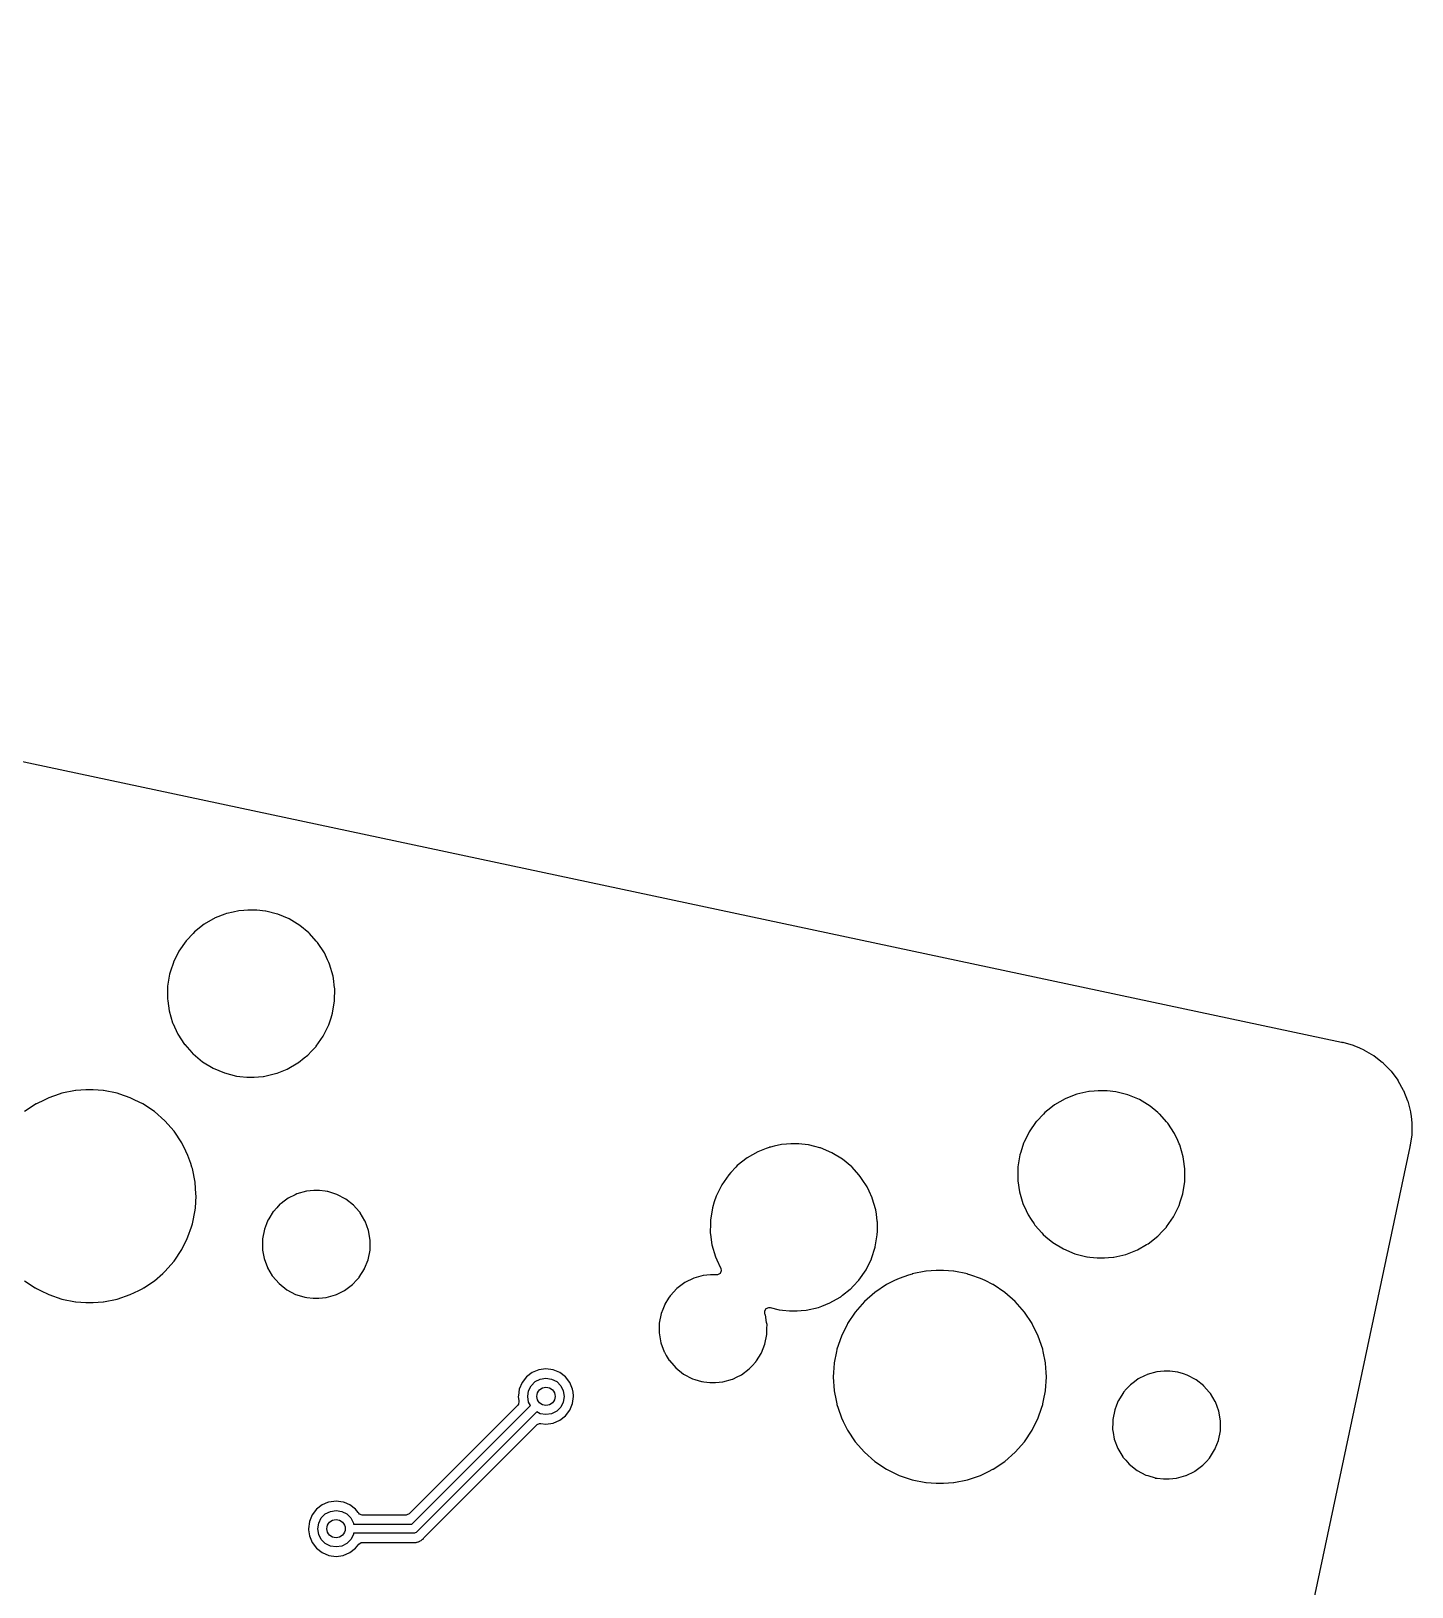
# Model space of a CAD drawing. Extents: x 0.6 to 14.8, y -5.2 to -0.6.
# Drawn here: x 5.768 to 6.96, y -1.936 to -0.594 of the extents above; entities that cross this region are included whole.
import ezdxf

# ---------------------------------------------------------------- set-up
doc = ezdxf.new("R2010")
doc.units = 0
doc.header["$MEASUREMENT"] = 0
doc.layers.add('BLACK', color=7, linetype='CONTINUOUS')

msp = doc.modelspace()

# ---------------------------------------------------------------- linework, layer by layer
at = {"layer": 'BLACK', "linetype": 'CONTINUOUS'}
for p, q in [((2.79536, -0.593609), (6.8991, -1.46589)), ((5.93558, -1.35552), (5.92708, -1.35883)), ((5.93693, -1.355), (5.93558, -1.35552)), ((5.93706, -1.35495), (5.93693, -1.355)), ((5.93693, -1.355), (5.93693, -1.355)), ((5.93725, -1.3549), (5.93706, -1.35495)), ((5.94263, -1.35369), (5.93725, -1.3549)), ((5.94751, -1.35258), (5.94263, -1.35369)), ((5.94766, -1.35257), (5.94751, -1.35258)), ((5.9519, -1.35226), (5.94766, -1.35257)), ((5.94766, -1.35257), (5.94766, -1.35257)), ((5.95547, -1.35199), (5.9519, -1.35226)), ((5.96185, -1.35199), (5.95547, -1.35199)), ((5.96324, -1.35213), (5.96185, -1.35199)), ((5.9706, -1.35287), (5.96324, -1.35213)), ((5.97074, -1.35289), (5.9706, -1.35287)), ((5.9706, -1.35287), (5.9706, -1.35287)), ((5.97088, -1.35292), (5.97074, -1.35289)), ((5.98098, -1.35548), (5.97088, -1.35292)), ((5.97088, -1.35292), (5.97088, -1.35292)), ((5.98112, -1.35552), (5.98098, -1.35548)), ((5.991, -1.35966), (5.98112, -1.35552)), ((5.91778, -1.36414), (5.90937, -1.37077)), ((5.92708, -1.35883), (5.91778, -1.36414)), ((6.00016, -1.36522), (5.991, -1.35966)), ((6.00027, -1.36531), (6.00016, -1.36522)), ((6.00789, -1.37165), (6.00027, -1.36531)), ((5.90203, -1.37858), (5.89592, -1.38738)), ((5.90239, -1.37819), (5.90203, -1.37858)), ((5.90812, -1.37211), (5.90239, -1.37819)), ((5.90937, -1.37077), (5.90812, -1.37211)), ((6.0084, -1.37207), (6.00789, -1.37165)), ((6.00849, -1.37218), (6.0084, -1.37207)), ((6.01438, -1.37878), (6.00849, -1.37218)), ((6.00849, -1.37218), (6.00849, -1.37218)), ((6.01553, -1.38006), (6.01438, -1.37878)), ((6.0214, -1.38902), (6.01553, -1.38006)), ((5.89592, -1.38738), (5.89119, -1.39698)), ((6.02411, -1.39489), (6.0214, -1.38902)), ((6.02514, -1.39712), (6.02411, -1.39489)), ((5.88792, -1.40719), (5.8862, -1.41776)), ((5.88867, -1.40486), (5.88792, -1.40719)), ((5.89114, -1.39712), (5.88867, -1.40486)), ((5.89119, -1.39698), (5.89114, -1.39712)), ((6.02589, -1.39875), (6.02514, -1.39712)), ((6.02888, -1.40903), (6.02589, -1.39875)), ((6.02915, -1.41098), (6.02888, -1.40903)), ((5.8862, -1.41776), (5.88606, -1.42847)), ((6.03025, -1.41904), (6.02915, -1.41098)), ((6.03019, -1.43036), (6.03033, -1.41964)), ((6.03033, -1.41964), (6.03025, -1.41904)), ((5.88606, -1.42847), (5.88608, -1.42861)), ((5.88608, -1.42861), (5.8863, -1.43021)), ((5.88608, -1.42861), (5.88608, -1.42861)), ((5.8863, -1.43021), (5.8875, -1.43908)), ((6.02847, -1.44093), (6.03019, -1.43036)), ((5.8875, -1.43908), (5.8905, -1.44937)), ((5.8905, -1.44937), (5.89056, -1.4495)), ((5.89056, -1.4495), (5.89056, -1.4495)), ((5.89056, -1.4495), (5.89212, -1.45288)), ((6.0252, -1.45113), (6.02716, -1.445)), ((6.02716, -1.445), (6.02842, -1.44107)), ((6.02842, -1.44107), (6.02847, -1.44093)), ((5.89212, -1.45288), (5.89499, -1.45909)), ((5.89499, -1.45909), (5.90086, -1.46805)), ((6.01436, -1.46954), (6.02046, -1.46074)), ((6.02046, -1.46074), (6.0252, -1.45113)), ((5.90086, -1.46805), (5.90095, -1.46816)), ((5.90095, -1.46816), (5.90095, -1.46816)), ((5.90095, -1.46816), (5.90709, -1.47503)), ((5.90709, -1.47503), (5.90799, -1.47604)), ((5.90799, -1.47604), (5.9081, -1.47614)), ((5.9081, -1.47614), (5.9081, -1.47614)), ((5.9081, -1.47614), (5.91214, -1.47949)), ((6.00702, -1.47734), (6.01031, -1.47384)), ((6.01031, -1.47384), (6.01426, -1.46964)), ((6.01426, -1.46964), (6.01436, -1.46954)), ((6.01426, -1.46964), (6.01426, -1.46964)), ((6.8991, -1.46589), (6.8991, -1.46589)), ((6.8991, -1.46589), (6.89934, -1.46594)), ((6.89934, -1.46594), (6.89976, -1.46618)), ((6.89976, -1.46618), (6.90015, -1.46614)), ((6.90015, -1.46614), (6.90017, -1.46616)), ((6.90017, -1.46616), (6.90017, -1.46614)), ((6.90017, -1.46614), (6.90909, -1.46865)), ((6.90909, -1.46865), (6.90957, -1.46882)), ((6.90957, -1.46882), (6.91444, -1.47092)), ((6.91444, -1.47092), (6.91821, -1.47253)), ((6.91821, -1.47253), (6.91866, -1.47277)), ((6.91866, -1.47277), (6.92668, -1.47754)), ((5.91214, -1.47949), (5.91623, -1.48289)), ((5.91623, -1.48289), (5.92538, -1.48845)), ((5.92538, -1.48845), (5.93526, -1.49259)), ((5.98506, -1.49094), (5.98931, -1.48929)), ((5.98931, -1.48929), (5.99861, -1.48397)), ((5.99861, -1.48397), (5.99897, -1.48368)), ((5.99897, -1.48368), (6.00407, -1.47966)), ((6.00407, -1.47966), (6.00702, -1.47734)), ((6.92668, -1.47754), (6.92674, -1.47757)), ((6.92674, -1.47757), (6.92716, -1.47786)), ((6.92716, -1.47786), (6.93418, -1.4834)), ((6.93418, -1.4834), (6.93454, -1.48368)), ((6.93454, -1.48368), (6.93492, -1.48402)), ((6.93492, -1.48402), (6.94148, -1.49075)), ((5.93526, -1.49259), (5.94564, -1.49523)), ((5.94564, -1.49523), (5.94579, -1.49524)), ((5.94579, -1.49524), (5.94579, -1.49524)), ((5.94579, -1.49524), (5.94835, -1.4955)), ((5.94835, -1.4955), (5.95454, -1.49612)), ((5.95454, -1.49612), (5.96091, -1.49612)), ((5.96091, -1.49612), (5.96448, -1.49586)), ((5.96448, -1.49586), (5.96873, -1.49554)), ((5.96873, -1.49554), (5.96888, -1.49553)), ((5.96873, -1.49554), (5.96873, -1.49554)), ((5.96888, -1.49553), (5.97932, -1.49317)), ((5.97932, -1.49317), (5.98071, -1.49263)), ((5.98071, -1.49263), (5.98506, -1.49094)), ((6.94148, -1.49075), (6.94181, -1.49114)), ((6.94181, -1.49114), (6.94744, -1.49867)), ((6.94744, -1.49867), (6.94771, -1.4991)), ((6.94771, -1.4991), (6.95231, -1.5073)), ((5.77963, -1.51591), (5.77294, -1.51921)), ((5.78361, -1.51395), (5.77963, -1.51591)), ((5.79264, -1.51088), (5.78361, -1.51395)), ((5.79488, -1.51012), (5.79264, -1.51088)), ((5.795, -1.51008), (5.79488, -1.51012)), ((5.79488, -1.51012), (5.79488, -1.51012)), ((5.80679, -1.50773), (5.795, -1.51008)), ((5.80692, -1.50772), (5.80679, -1.50773)), ((5.81573, -1.50715), (5.80692, -1.50772)), ((5.80692, -1.50772), (5.80692, -1.50772)), ((5.81579, -1.50714), (5.81573, -1.50715)), ((5.81573, -1.50715), (5.81573, -1.50715)), ((5.8218, -1.50714), (5.81579, -1.50714)), ((5.82186, -1.50715), (5.8218, -1.50714)), ((5.83067, -1.50772), (5.82186, -1.50715)), ((5.82186, -1.50715), (5.82186, -1.50715)), ((5.8308, -1.50773), (5.83067, -1.50772)), ((5.83067, -1.50772), (5.83067, -1.50772)), ((5.84259, -1.51008), (5.8308, -1.50773)), ((5.84272, -1.51012), (5.84259, -1.51008)), ((5.84495, -1.51088), (5.84272, -1.51012)), ((5.84272, -1.51012), (5.84272, -1.51012)), ((5.85398, -1.51395), (5.84495, -1.51088)), ((5.85797, -1.51591), (5.85398, -1.51395)), ((5.86466, -1.51921), (5.85797, -1.51591)), ((6.66069, -1.51476), (6.65139, -1.52008)), ((6.66824, -1.51182), (6.66069, -1.51476)), ((6.67054, -1.51093), (6.66824, -1.51182)), ((6.67067, -1.51088), (6.67054, -1.51093)), ((6.67054, -1.51093), (6.67054, -1.51093)), ((6.68112, -1.50852), (6.67067, -1.51088)), ((6.68127, -1.5085), (6.68112, -1.50852)), ((6.68551, -1.50819), (6.68127, -1.5085)), ((6.68127, -1.5085), (6.68127, -1.5085)), ((6.68908, -1.50792), (6.68551, -1.50819)), ((6.69546, -1.50792), (6.68908, -1.50792)), ((6.69685, -1.50806), (6.69546, -1.50792)), ((6.70421, -1.5088), (6.69685, -1.50806)), ((6.70435, -1.50882), (6.70421, -1.5088)), ((6.70421, -1.5088), (6.70421, -1.5088)), ((6.71474, -1.51146), (6.70435, -1.50882)), ((6.72461, -1.5156), (6.71474, -1.51146)), ((6.73377, -1.52116), (6.72461, -1.5156)), ((6.95231, -1.5073), (6.95253, -1.50776)), ((6.95253, -1.50776), (6.95601, -1.51649)), ((6.95601, -1.51649), (6.95617, -1.51698)), ((5.77282, -1.51926), (5.76282, -1.52595)), ((5.77294, -1.51921), (5.77282, -1.51926)), ((5.77294, -1.51921), (5.77294, -1.51921)), ((5.86477, -1.51926), (5.86466, -1.51921)), ((5.86466, -1.51921), (5.86466, -1.51921)), ((5.87477, -1.52595), (5.86477, -1.51926)), ((5.88381, -1.53388), (5.87477, -1.52595)), ((6.64173, -1.52804), (6.636, -1.53412)), ((6.64298, -1.52671), (6.64173, -1.52804)), ((6.64813, -1.52265), (6.64298, -1.52671)), ((6.65128, -1.52017), (6.64813, -1.52265)), ((6.65139, -1.52008), (6.65128, -1.52017)), ((6.65128, -1.52017), (6.65128, -1.52017)), ((6.73388, -1.52125), (6.73377, -1.52116)), ((6.74057, -1.52681), (6.73388, -1.52125)), ((6.74201, -1.528), (6.74057, -1.52681)), ((6.7421, -1.52811), (6.74201, -1.528)), ((6.74799, -1.53471), (6.7421, -1.52811)), ((6.7421, -1.52811), (6.7421, -1.52811)), ((6.95617, -1.51698), (6.95847, -1.52603)), ((6.95847, -1.52603), (6.95848, -1.52609)), ((6.95848, -1.52609), (6.95857, -1.52659)), ((6.95857, -1.52659), (6.95895, -1.52981)), ((6.95895, -1.52981), (6.95968, -1.53593)), ((5.89174, -1.54292), (5.88381, -1.53388)), ((5.89843, -1.55292), (5.89174, -1.54292)), ((6.62954, -1.54331), (6.6248, -1.55292)), ((6.63564, -1.53451), (6.62954, -1.54331)), ((6.636, -1.53412), (6.63564, -1.53451)), ((6.74914, -1.536), (6.74799, -1.53471)), ((6.75501, -1.54495), (6.74914, -1.536)), ((6.9597, -1.53643), (6.95959, -1.54495)), ((6.95968, -1.53593), (6.9597, -1.53643)), ((5.89848, -1.55303), (5.89843, -1.55292)), ((5.89848, -1.55304), (5.89848, -1.55303)), ((5.90012, -1.55636), (5.89848, -1.55304)), ((5.90375, -1.56371), (5.90012, -1.55636)), ((6.40521, -1.55677), (6.40248, -1.55783)), ((6.40535, -1.55672), (6.40521, -1.55677)), ((6.40521, -1.55677), (6.40521, -1.55677)), ((6.40642, -1.55647), (6.40535, -1.55672)), ((6.40954, -1.55577), (6.40642, -1.55647)), ((6.41579, -1.55435), (6.40954, -1.55577)), ((6.41594, -1.55434), (6.41579, -1.55435)), ((6.42019, -1.55403), (6.41594, -1.55434)), ((6.41594, -1.55434), (6.41594, -1.55434)), ((6.42376, -1.55376), (6.42019, -1.55403)), ((6.43013, -1.55376), (6.42376, -1.55376)), ((6.43081, -1.55383), (6.43013, -1.55376)), ((6.43888, -1.55464), (6.43081, -1.55383)), ((6.43903, -1.55466), (6.43888, -1.55464)), ((6.43888, -1.55464), (6.43888, -1.55464)), ((6.44457, -1.55606), (6.43903, -1.55466)), ((6.44893, -1.55717), (6.44457, -1.55606)), ((6.44941, -1.55729), (6.44893, -1.55717)), ((6.62475, -1.55306), (6.62228, -1.5608)), ((6.6248, -1.55292), (6.62475, -1.55306)), ((6.75772, -1.55083), (6.75501, -1.54495)), ((6.75902, -1.55365), (6.75772, -1.55083)), ((6.7595, -1.55468), (6.75902, -1.55365)), ((6.76249, -1.56496), (6.7595, -1.55468)), ((6.95806, -1.55636), (6.84202, -2.10228)), ((6.95821, -1.55551), (6.95801, -1.55587)), ((6.95801, -1.55587), (6.95806, -1.55636)), ((6.95833, -1.55469), (6.95821, -1.55551)), ((6.95954, -1.54634), (6.95833, -1.55469)), ((6.95958, -1.54583), (6.95954, -1.54634)), ((6.95959, -1.54495), (6.95958, -1.54583)), ((5.90608, -1.57057), (5.90375, -1.56371)), ((5.90719, -1.57384), (5.90608, -1.57057)), ((6.38606, -1.56591), (6.37765, -1.57254)), ((6.39536, -1.5606), (6.38606, -1.56591)), ((6.40248, -1.55783), (6.39536, -1.5606)), ((6.45929, -1.56144), (6.44941, -1.55729)), ((6.46844, -1.56699), (6.45929, -1.56144)), ((6.46855, -1.56708), (6.46844, -1.56699)), ((6.4765, -1.57369), (6.46855, -1.56708)), ((6.62153, -1.56312), (6.61981, -1.57369)), ((6.62228, -1.5608), (6.62153, -1.56312)), ((6.76276, -1.56692), (6.76249, -1.56496)), ((6.76389, -1.57522), (6.76276, -1.56692)), ((5.90761, -1.5751), (5.90719, -1.57384)), ((5.90996, -1.58689), (5.90761, -1.5751)), ((6.37031, -1.58035), (6.36421, -1.58915)), ((6.37205, -1.5785), (6.37031, -1.58035)), ((6.37633, -1.57395), (6.37205, -1.5785)), ((6.37765, -1.57254), (6.37633, -1.57395)), ((6.47668, -1.57384), (6.4765, -1.57369)), ((6.47677, -1.57395), (6.47668, -1.57384)), ((6.48259, -1.58047), (6.47677, -1.57395)), ((6.47677, -1.57395), (6.47677, -1.57395)), ((6.48381, -1.58183), (6.48259, -1.58047)), ((6.4855, -1.5844), (6.48381, -1.58183)), ((6.61976, -1.57741), (6.61967, -1.5844)), ((6.61981, -1.57384), (6.61976, -1.57741)), ((6.61981, -1.57369), (6.61981, -1.57384)), ((6.61981, -1.57384), (6.61981, -1.57384)), ((6.7638, -1.58629), (6.76394, -1.57558)), ((6.76394, -1.57558), (6.76389, -1.57522)), ((5.90997, -1.58702), (5.90996, -1.58689)), ((5.91061, -1.59685), (5.90997, -1.58702)), ((5.90997, -1.58702), (5.90997, -1.58702)), ((5.91075, -1.59889), (5.91061, -1.59685)), ((5.99754, -1.59698), (5.99613, -1.59767)), ((5.9977, -1.5969), (5.99754, -1.59698)), ((5.99754, -1.59698), (5.99754, -1.59698)), ((6.00592, -1.59458), (5.9977, -1.5969)), ((6.01226, -1.594), (6.00592, -1.59458)), ((6.01719, -1.594), (6.01226, -1.594)), ((6.02198, -1.59457), (6.01719, -1.594)), ((6.02395, -1.5948), (6.02198, -1.59457)), ((6.02413, -1.59482), (6.02395, -1.5948)), ((6.02395, -1.5948), (6.02395, -1.5948)), ((6.0243, -1.59487), (6.02413, -1.59482)), ((6.0252, -1.59515), (6.0243, -1.59487)), ((6.0243, -1.59487), (6.0243, -1.59487)), ((6.03229, -1.59735), (6.0252, -1.59515)), ((6.03985, -1.60133), (6.03229, -1.59735)), ((6.36421, -1.58915), (6.35947, -1.59875)), ((6.48968, -1.59079), (6.4855, -1.5844)), ((6.49143, -1.59457), (6.48968, -1.59079)), ((6.49409, -1.60035), (6.49143, -1.59457)), ((6.61967, -1.5844), (6.61969, -1.58455)), ((6.61969, -1.58455), (6.61983, -1.58558)), ((6.61969, -1.58455), (6.61969, -1.58455)), ((6.61983, -1.58558), (6.62111, -1.59502)), ((6.62111, -1.59502), (6.62411, -1.6053)), ((6.75986, -1.60379), (6.76203, -1.597)), ((6.76203, -1.597), (6.76208, -1.59686)), ((6.76208, -1.59686), (6.7638, -1.58629)), ((5.90996, -1.6109), (5.91009, -1.60896)), ((5.91009, -1.60896), (5.91074, -1.59902)), ((5.91074, -1.59902), (5.91075, -1.59889)), ((5.98027, -1.60896), (5.9774, -1.61206)), ((5.98307, -1.60592), (5.98027, -1.60896)), ((5.98319, -1.60579), (5.98307, -1.60592)), ((5.98404, -1.60516), (5.98319, -1.60579)), ((5.98685, -1.60306), (5.98404, -1.60516)), ((5.99004, -1.60068), (5.98685, -1.60306)), ((5.99613, -1.59767), (5.99004, -1.60068)), ((6.04656, -1.60662), (6.03985, -1.60133)), ((6.04667, -1.60675), (6.04656, -1.60662)), ((6.05133, -1.61206), (6.04667, -1.60675)), ((6.3562, -1.60896), (6.35448, -1.61953)), ((6.35786, -1.60378), (6.3562, -1.60896)), ((6.35943, -1.59889), (6.35786, -1.60378)), ((6.35947, -1.59875), (6.35943, -1.59889)), ((6.49417, -1.60052), (6.49409, -1.60035)), ((6.49717, -1.6108), (6.49417, -1.60052)), ((6.49766, -1.61443), (6.49717, -1.6108)), ((6.62411, -1.6053), (6.62417, -1.60543)), ((6.62417, -1.60543), (6.62417, -1.60543)), ((6.62417, -1.60543), (6.62513, -1.6075)), ((6.62513, -1.6075), (6.6286, -1.61503)), ((6.75407, -1.61667), (6.75881, -1.60706)), ((6.75881, -1.60706), (6.75986, -1.60379)), ((5.90671, -1.62535), (5.90757, -1.62281)), ((5.90757, -1.62281), (5.90761, -1.62269)), ((5.90757, -1.62281), (5.90757, -1.62281)), ((5.90761, -1.62269), (5.90996, -1.6109)), ((5.97148, -1.62269), (5.96967, -1.62722)), ((5.97277, -1.61945), (5.97148, -1.62269)), ((5.97284, -1.61929), (5.97277, -1.61945)), ((5.97277, -1.61945), (5.97277, -1.61945)), ((5.97336, -1.61846), (5.97284, -1.61929)), ((5.9773, -1.61221), (5.97336, -1.61846)), ((5.9774, -1.61206), (5.9773, -1.61221)), ((5.9773, -1.61221), (5.9773, -1.61221)), ((6.05219, -1.61304), (6.05133, -1.61206)), ((6.05228, -1.6132), (6.05219, -1.61304)), ((6.05646, -1.62023), (6.05228, -1.6132)), ((6.05228, -1.6132), (6.05228, -1.6132)), ((6.05655, -1.62038), (6.05646, -1.62023)), ((6.05646, -1.62023), (6.05646, -1.62023)), ((6.05951, -1.6284), (6.05655, -1.62038)), ((6.35444, -1.62269), (6.35434, -1.63024)), ((6.35448, -1.61967), (6.35444, -1.62269)), ((6.35448, -1.61953), (6.35448, -1.61967)), ((6.35448, -1.61967), (6.35448, -1.61967)), ((6.4985, -1.62058), (6.49766, -1.61443)), ((6.49861, -1.62142), (6.4985, -1.62058)), ((6.49851, -1.6291), (6.49861, -1.62156)), ((6.49861, -1.62156), (6.49861, -1.62142)), ((6.6286, -1.61503), (6.63129, -1.61914)), ((6.63129, -1.61914), (6.6337, -1.62281)), ((6.6337, -1.62281), (6.63447, -1.62398)), ((6.63447, -1.62398), (6.63457, -1.62409)), ((6.63457, -1.62409), (6.63457, -1.62409)), ((6.63457, -1.62409), (6.64042, -1.63065)), ((6.74797, -1.62547), (6.75407, -1.61667)), ((5.89879, -1.64414), (5.90234, -1.63694)), ((5.90234, -1.63694), (5.90375, -1.63408)), ((5.90375, -1.63408), (5.90671, -1.62535)), ((5.96798, -1.63724), (5.9679, -1.64389)), ((5.96801, -1.6356), (5.96798, -1.63724)), ((5.96967, -1.62722), (5.96801, -1.6356)), ((6.06096, -1.63682), (6.05951, -1.6284)), ((6.06093, -1.6389), (6.06096, -1.63699)), ((6.06096, -1.63699), (6.06096, -1.63682)), ((6.06096, -1.63699), (6.06096, -1.63699)), ((6.35434, -1.63024), (6.35436, -1.63038)), ((6.35436, -1.63038), (6.35436, -1.63038)), ((6.35436, -1.63038), (6.3546, -1.6321)), ((6.3546, -1.6321), (6.35579, -1.64085)), ((6.49675, -1.6427), (6.49847, -1.63213)), ((6.49847, -1.63213), (6.49851, -1.6291)), ((6.64042, -1.63065), (6.6416, -1.63198)), ((6.6416, -1.63198), (6.64171, -1.63207)), ((6.64171, -1.63207), (6.64171, -1.63207)), ((6.64171, -1.63207), (6.64399, -1.63396)), ((6.64399, -1.63396), (6.64984, -1.63883)), ((6.73222, -1.6399), (6.74063, -1.63327)), ((6.74063, -1.63327), (6.74456, -1.6291)), ((6.74456, -1.6291), (6.74787, -1.62558)), ((6.74787, -1.62558), (6.74797, -1.62547)), ((6.74787, -1.62558), (6.74787, -1.62558)), ((5.89174, -1.65487), (5.89843, -1.64487)), ((5.89843, -1.64487), (5.8987, -1.64432)), ((5.8987, -1.64432), (5.89879, -1.64414)), ((5.9679, -1.64389), (5.96789, -1.64414)), ((5.96789, -1.64414), (5.96792, -1.64432)), ((5.96792, -1.64432), (5.9681, -1.64536)), ((5.96792, -1.64432), (5.96792, -1.64432)), ((5.9681, -1.64536), (5.96934, -1.65256)), ((6.05918, -1.65373), (6.06085, -1.64536)), ((6.06085, -1.64536), (6.06093, -1.6389)), ((6.35579, -1.64085), (6.35878, -1.65114)), ((6.35878, -1.65114), (6.35884, -1.65127)), ((6.49354, -1.65273), (6.4967, -1.64284)), ((6.4967, -1.64284), (6.49675, -1.6427)), ((6.64984, -1.63883), (6.65899, -1.64438)), ((6.65899, -1.64438), (6.66887, -1.64852)), ((6.66887, -1.64852), (6.67925, -1.65116)), ((6.67925, -1.65116), (6.6794, -1.65118)), ((6.70249, -1.65147), (6.71293, -1.6491)), ((6.71293, -1.6491), (6.71433, -1.64856)), ((6.71433, -1.64856), (6.71581, -1.64798)), ((6.71581, -1.64798), (6.72292, -1.64522)), ((6.72292, -1.64522), (6.73081, -1.64071)), ((6.73081, -1.64071), (6.73209, -1.63998)), ((6.73209, -1.63998), (6.73222, -1.6399)), ((6.73209, -1.63998), (6.73209, -1.63998)), ((5.88197, -1.66553), (5.88372, -1.664)), ((5.88372, -1.664), (5.88381, -1.66391)), ((5.88381, -1.66391), (5.89174, -1.65487)), ((5.96934, -1.65256), (5.9723, -1.66057)), ((5.9723, -1.66057), (5.97239, -1.66073)), ((5.97239, -1.66073), (5.97239, -1.66073)), ((5.97239, -1.66073), (5.97647, -1.66759)), ((6.05146, -1.66889), (6.05601, -1.66167)), ((6.05601, -1.66167), (6.0561, -1.66144)), ((6.0561, -1.66144), (6.05911, -1.6539)), ((6.05911, -1.6539), (6.05918, -1.65373)), ((6.35884, -1.65127), (6.35884, -1.65127)), ((6.35884, -1.65127), (6.36006, -1.6539)), ((6.36006, -1.6539), (6.36327, -1.66086)), ((6.36382, -1.66337), (6.3628, -1.66555)), ((6.36327, -1.66086), (6.36335, -1.66099)), ((6.36335, -1.66099), (6.36336, -1.66101)), ((6.36336, -1.66101), (6.36382, -1.66337)), ((6.48264, -1.67131), (6.48875, -1.66251)), ((6.48875, -1.66251), (6.49348, -1.6529)), ((6.49348, -1.6529), (6.49354, -1.65273)), ((6.54041, -1.66367), (6.52861, -1.66601)), ((6.54053, -1.66366), (6.54041, -1.66367)), ((6.54934, -1.66308), (6.54053, -1.66366)), ((6.54053, -1.66366), (6.54053, -1.66366)), ((6.5494, -1.66308), (6.54934, -1.66308)), ((6.54934, -1.66308), (6.54934, -1.66308)), ((6.55541, -1.66308), (6.5494, -1.66308)), ((6.55547, -1.66308), (6.55541, -1.66308)), ((6.56428, -1.66366), (6.55547, -1.66308)), ((6.55547, -1.66308), (6.55547, -1.66308)), ((6.56441, -1.66367), (6.56428, -1.66366)), ((6.56428, -1.66366), (6.56428, -1.66366)), ((6.57621, -1.66601), (6.56441, -1.66367)), ((6.6794, -1.65118), (6.6794, -1.65118)), ((6.6794, -1.65118), (6.68196, -1.65143)), ((6.68196, -1.65143), (6.68815, -1.65206)), ((6.68815, -1.65206), (6.69452, -1.65206)), ((6.69452, -1.65206), (6.69809, -1.65179)), ((6.69809, -1.65179), (6.70234, -1.65148)), ((6.70234, -1.65148), (6.70249, -1.65147)), ((6.70234, -1.65148), (6.70234, -1.65148)), ((5.76282, -1.67184), (5.7718, -1.67784)), ((5.7718, -1.67784), (5.7721, -1.67804)), ((5.86549, -1.67804), (5.86579, -1.67784)), ((5.86579, -1.67784), (5.87477, -1.67184)), ((5.87477, -1.67184), (5.88197, -1.66553)), ((5.97647, -1.66759), (5.97666, -1.66791)), ((5.97666, -1.66791), (5.97678, -1.66805)), ((5.97678, -1.66805), (5.97678, -1.66805)), ((5.97678, -1.66805), (5.97945, -1.67109)), ((5.97945, -1.67109), (5.9823, -1.67433)), ((5.9823, -1.67433), (5.989, -1.67962)), ((6.03881, -1.68027), (6.04566, -1.67516)), ((6.04566, -1.67516), (6.04934, -1.67118)), ((6.04934, -1.67118), (6.05133, -1.66902)), ((6.05133, -1.66902), (6.05146, -1.66889)), ((6.05133, -1.66902), (6.05133, -1.66902)), ((6.33239, -1.67345), (6.32555, -1.67856)), ((6.34005, -1.66967), (6.33239, -1.67345)), ((6.34827, -1.66735), (6.34005, -1.66967)), ((6.35461, -1.66677), (6.34827, -1.66735)), ((6.35955, -1.66677), (6.35461, -1.66677)), ((6.35966, -1.66678), (6.35955, -1.66677)), ((6.35972, -1.66679), (6.35966, -1.66678)), ((6.36069, -1.66672), (6.35972, -1.66679)), ((6.3628, -1.66555), (6.36069, -1.66672)), ((6.4753, -1.67911), (6.47771, -1.67655)), ((6.47771, -1.67655), (6.48254, -1.67141)), ((6.48254, -1.67141), (6.48264, -1.67131)), ((6.48254, -1.67141), (6.48254, -1.67141)), ((6.50643, -1.6752), (6.49643, -1.68188)), ((6.50655, -1.67514), (6.50643, -1.6752)), ((6.51341, -1.67176), (6.50655, -1.67514)), ((6.50655, -1.67514), (6.50655, -1.67514)), ((6.51722, -1.66988), (6.51341, -1.67176)), ((6.52553, -1.66706), (6.51722, -1.66988)), ((6.52849, -1.66605), (6.52553, -1.66706)), ((6.52861, -1.66601), (6.52849, -1.66605)), ((6.52849, -1.66605), (6.52849, -1.66605)), ((6.57633, -1.66605), (6.57621, -1.66601)), ((6.57929, -1.66706), (6.57633, -1.66605)), ((6.57633, -1.66605), (6.57633, -1.66605)), ((6.58759, -1.66988), (6.57929, -1.66706)), ((6.59141, -1.67176), (6.58759, -1.66988)), ((6.59827, -1.67514), (6.59141, -1.67176)), ((6.59838, -1.6752), (6.59827, -1.67514)), ((6.59827, -1.67514), (6.59827, -1.67514)), ((6.60838, -1.68188), (6.59838, -1.6752)), ((5.7721, -1.67804), (5.77282, -1.67853)), ((5.77282, -1.67853), (5.77294, -1.67858)), ((5.77294, -1.67858), (5.77294, -1.67858)), ((5.77294, -1.67858), (5.77637, -1.68027)), ((5.77637, -1.68027), (5.78361, -1.68384)), ((5.78361, -1.68384), (5.795, -1.68771)), ((5.795, -1.68771), (5.80679, -1.69006)), ((5.80679, -1.69006), (5.80692, -1.69007)), ((5.80692, -1.69007), (5.80692, -1.69007)), ((5.80692, -1.69007), (5.81573, -1.69064)), ((5.81573, -1.69064), (5.81573, -1.69064)), ((5.81573, -1.69064), (5.81579, -1.69065)), ((5.81579, -1.69065), (5.8218, -1.69065)), ((5.8218, -1.69065), (5.82186, -1.69064)), ((5.82186, -1.69064), (5.83067, -1.69007)), ((5.82186, -1.69064), (5.82186, -1.69064)), ((5.83067, -1.69007), (5.8308, -1.69006)), ((5.83067, -1.69007), (5.83067, -1.69007)), ((5.8308, -1.69006), (5.84259, -1.68771)), ((5.84259, -1.68771), (5.85398, -1.68384)), ((5.85398, -1.68384), (5.86122, -1.68027)), ((5.86122, -1.68027), (5.86466, -1.67858)), ((5.86466, -1.67858), (5.86477, -1.67853)), ((5.86466, -1.67858), (5.86466, -1.67858)), ((5.86477, -1.67853), (5.86549, -1.67804)), ((5.989, -1.67962), (5.99656, -1.6836)), ((5.99656, -1.6836), (5.99965, -1.68456)), ((5.99965, -1.68456), (6.00455, -1.68608)), ((6.00455, -1.68608), (6.00455, -1.68608)), ((6.00455, -1.68608), (6.00472, -1.68613)), ((6.00472, -1.68613), (6.0049, -1.68615)), ((6.0049, -1.68615), (6.0049, -1.68615)), ((6.0049, -1.68615), (6.00633, -1.68632)), ((6.00633, -1.68632), (6.01166, -1.68695)), ((6.01166, -1.68695), (6.01659, -1.68695)), ((6.01659, -1.68695), (6.02293, -1.68637)), ((6.02293, -1.68637), (6.03115, -1.68405)), ((6.03115, -1.68405), (6.03196, -1.68365)), ((6.03196, -1.68365), (6.03865, -1.68035)), ((6.03865, -1.68035), (6.03881, -1.68027)), ((6.03865, -1.68035), (6.03865, -1.68035)), ((6.31841, -1.68695), (6.31519, -1.69206)), ((6.31965, -1.68498), (6.31841, -1.68695)), ((6.31975, -1.68483), (6.31965, -1.68498)), ((6.31965, -1.68498), (6.31965, -1.68498)), ((6.32, -1.68456), (6.31975, -1.68483)), ((6.32542, -1.67869), (6.32, -1.68456)), ((6.32555, -1.67856), (6.32542, -1.67869)), ((6.45048, -1.69382), (6.45759, -1.69106)), ((6.45759, -1.69106), (6.46635, -1.68605)), ((6.46635, -1.68605), (6.46676, -1.68581)), ((6.46676, -1.68581), (6.46689, -1.68574)), ((6.46676, -1.68581), (6.46676, -1.68581)), ((6.46689, -1.68574), (6.46854, -1.68444)), ((6.46854, -1.68444), (6.47519, -1.6792)), ((6.47519, -1.6792), (6.4753, -1.67911)), ((6.48739, -1.68981), (6.47946, -1.69885)), ((6.49643, -1.68188), (6.48739, -1.68981)), ((6.61742, -1.68981), (6.60838, -1.68188)), ((6.62536, -1.69885), (6.61742, -1.68981)), ((6.31202, -1.69999), (6.31036, -1.70837)), ((6.31334, -1.6967), (6.31202, -1.69999)), ((6.31512, -1.69222), (6.31334, -1.6967)), ((6.31519, -1.69206), (6.31512, -1.69222)), ((6.31512, -1.69222), (6.31512, -1.69222)), ((6.40139, -1.69773), (6.40273, -1.69573)), ((6.40148, -1.70014), (6.40139, -1.69773)), ((6.40186, -1.70117), (6.40148, -1.70014)), ((6.40189, -1.70134), (6.40186, -1.70117)), ((6.40301, -1.70785), (6.40189, -1.70134)), ((6.40273, -1.69573), (6.40499, -1.69489)), ((6.40499, -1.69489), (6.4061, -1.69501)), ((6.4061, -1.69501), (6.41393, -1.697)), ((6.41393, -1.697), (6.41407, -1.69701)), ((6.41407, -1.69701), (6.41407, -1.69701)), ((6.41407, -1.69701), (6.41663, -1.69727)), ((6.41663, -1.69727), (6.42282, -1.69789)), ((6.42282, -1.69789), (6.4292, -1.69789)), ((6.4292, -1.69789), (6.43277, -1.69763)), ((6.43277, -1.69763), (6.43701, -1.69731)), ((6.43701, -1.69731), (6.43716, -1.6973)), ((6.43701, -1.69731), (6.43701, -1.69731)), ((6.43716, -1.6973), (6.44761, -1.69494)), ((6.44761, -1.69494), (6.44774, -1.69488)), ((6.44774, -1.69488), (6.45048, -1.69382)), ((6.47946, -1.69885), (6.47278, -1.70885)), ((6.63204, -1.70885), (6.62536, -1.69885)), ((6.31027, -1.71504), (6.31025, -1.71691)), ((6.31025, -1.71691), (6.31169, -1.72533)), ((6.31034, -1.70976), (6.31027, -1.71504)), ((6.31036, -1.70837), (6.31034, -1.70976)), ((6.40153, -1.7265), (6.4032, -1.71813)), ((6.40331, -1.70958), (6.40301, -1.70785)), ((6.4032, -1.71813), (6.40326, -1.71319)), ((6.40326, -1.71319), (6.40331, -1.70976)), ((6.40331, -1.70976), (6.40331, -1.70958)), ((6.40331, -1.70976), (6.40331, -1.70976)), ((6.47233, -1.70976), (6.46746, -1.71964)), ((6.47272, -1.70897), (6.47233, -1.70976)), ((6.47278, -1.70885), (6.47272, -1.70897)), ((6.47272, -1.70897), (6.47272, -1.70897)), ((6.63209, -1.70897), (6.63204, -1.70885)), ((6.63249, -1.70976), (6.63209, -1.70897)), ((6.63209, -1.70897), (6.63209, -1.70897)), ((6.63736, -1.71964), (6.63249, -1.70976)), ((6.31169, -1.72533), (6.31465, -1.73334)), ((6.39846, -1.73419), (6.40146, -1.72667)), ((6.40146, -1.72667), (6.40153, -1.7265)), ((6.46357, -1.73116), (6.46324, -1.7328)), ((6.46359, -1.73103), (6.46357, -1.73116)), ((6.46357, -1.73116), (6.46357, -1.73116)), ((6.46746, -1.71964), (6.46359, -1.73103)), ((6.64122, -1.73103), (6.63736, -1.71964)), ((6.64125, -1.73116), (6.64122, -1.73103)), ((6.64157, -1.7328), (6.64125, -1.73116)), ((6.64125, -1.73116), (6.64125, -1.73116)), ((6.31465, -1.73334), (6.31474, -1.73349)), ((6.31474, -1.73349), (6.31474, -1.73349)), ((6.31474, -1.73349), (6.31645, -1.73636)), ((6.31645, -1.73636), (6.31902, -1.74068)), ((6.31902, -1.74068), (6.31913, -1.74082)), ((6.31913, -1.74082), (6.31913, -1.74082)), ((6.31913, -1.74082), (6.32288, -1.74509)), ((6.32288, -1.74509), (6.32465, -1.7471)), ((6.39054, -1.74519), (6.39369, -1.74179)), ((6.39369, -1.74179), (6.39381, -1.74166)), ((6.39369, -1.74179), (6.39369, -1.74179)), ((6.39381, -1.74166), (6.39429, -1.7409)), ((6.39429, -1.7409), (6.39827, -1.73459)), ((6.39827, -1.73459), (6.39837, -1.73444)), ((6.39837, -1.73444), (6.39846, -1.73419)), ((6.46124, -1.74295), (6.46072, -1.7509)), ((6.46324, -1.7328), (6.46124, -1.74283)), ((6.46124, -1.74283), (6.46124, -1.74295)), ((6.46124, -1.74295), (6.46124, -1.74295)), ((6.64357, -1.74283), (6.64157, -1.7328)), ((6.64358, -1.74295), (6.64357, -1.74283)), ((6.6441, -1.7509), (6.64358, -1.74295)), ((6.64358, -1.74295), (6.64358, -1.74295)), ((6.19574, -1.75479), (6.19195, -1.75973)), ((6.20068, -1.751), (6.19574, -1.75479)), ((6.20643, -1.74862), (6.20068, -1.751)), ((6.20334, -1.75891), (6.20773, -1.75668)), ((6.2126, -1.74781), (6.20643, -1.74862)), ((6.20773, -1.75668), (6.2126, -1.75591)), ((6.21877, -1.74862), (6.2126, -1.74781)), ((6.2126, -1.75591), (6.21746, -1.75668)), ((6.21746, -1.75668), (6.22185, -1.75891)), ((6.22452, -1.751), (6.21877, -1.74862)), ((6.22946, -1.75479), (6.22452, -1.751)), ((6.23325, -1.75973), (6.22946, -1.75479)), ((6.32465, -1.7471), (6.33136, -1.75239)), ((6.33136, -1.75239), (6.33892, -1.75637)), ((6.33892, -1.75637), (6.34093, -1.75699)), ((6.34093, -1.75699), (6.3469, -1.75885)), ((6.36528, -1.75914), (6.3735, -1.75682)), ((6.3735, -1.75682), (6.37371, -1.75672)), ((6.37371, -1.75672), (6.37755, -1.75483)), ((6.37755, -1.75483), (6.38067, -1.75329)), ((6.38067, -1.75329), (6.38117, -1.75304)), ((6.38117, -1.75304), (6.38801, -1.74793)), ((6.38801, -1.74793), (6.39054, -1.74519)), ((6.46072, -1.7509), (6.46046, -1.75483)), ((6.46046, -1.75483), (6.46047, -1.75496)), ((6.46047, -1.75496), (6.46122, -1.76647)), ((6.64359, -1.76647), (6.64435, -1.75496)), ((6.64436, -1.75483), (6.6441, -1.7509)), ((6.64435, -1.75496), (6.64436, -1.75483)), ((6.72365, -1.75661), (6.72033, -1.75909)), ((6.72959, -1.75368), (6.72365, -1.75661)), ((6.73115, -1.75291), (6.72959, -1.75368)), ((6.73131, -1.75284), (6.73115, -1.75291)), ((6.73115, -1.75291), (6.73115, -1.75291)), ((6.73953, -1.75052), (6.73131, -1.75284)), ((6.74587, -1.74993), (6.73953, -1.75052)), ((6.75081, -1.74993), (6.74587, -1.74993)), ((6.75559, -1.7505), (6.75081, -1.74993)), ((6.75756, -1.75073), (6.75559, -1.7505)), ((6.75774, -1.75076), (6.75756, -1.75073)), ((6.75756, -1.75073), (6.75756, -1.75073)), ((6.75791, -1.75081), (6.75774, -1.75076)), ((6.76265, -1.75228), (6.75791, -1.75081)), ((6.75791, -1.75081), (6.75791, -1.75081)), ((6.7659, -1.75329), (6.76265, -1.75228)), ((6.77346, -1.75727), (6.7659, -1.75329)), ((6.78017, -1.76255), (6.77346, -1.75727)), ((6.18882, -1.77118), (6.18875, -1.77165)), ((6.18875, -1.77165), (6.18926, -1.77551)), ((6.18923, -1.768), (6.18882, -1.77118)), ((6.18957, -1.76548), (6.18923, -1.768)), ((6.19195, -1.75973), (6.18957, -1.76548)), ((6.19685, -1.77165), (6.19762, -1.76679)), ((6.19762, -1.77652), (6.19685, -1.77165)), ((6.19762, -1.76679), (6.19986, -1.7624)), ((6.19986, -1.7624), (6.20334, -1.75891)), ((6.22185, -1.75891), (6.22534, -1.7624)), ((6.22534, -1.7624), (6.22758, -1.76679)), ((6.22758, -1.76679), (6.22835, -1.77165)), ((6.22835, -1.77165), (6.22758, -1.77652)), ((6.23563, -1.76548), (6.23325, -1.75973)), ((6.23596, -1.768), (6.23563, -1.76548)), ((6.23563, -1.77783), (6.23644, -1.77165)), ((6.23638, -1.77118), (6.23596, -1.768)), ((6.23644, -1.77165), (6.23638, -1.77118)), ((6.3469, -1.75885), (6.3469, -1.75885)), ((6.3469, -1.75885), (6.34707, -1.7589)), ((6.34707, -1.7589), (6.34725, -1.75892)), ((6.34725, -1.75892), (6.34725, -1.75892)), ((6.34725, -1.75892), (6.34868, -1.75909)), ((6.34868, -1.75909), (6.35401, -1.75972)), ((6.35401, -1.75972), (6.35894, -1.75972)), ((6.35894, -1.75972), (6.36528, -1.75914)), ((6.46122, -1.76647), (6.46124, -1.76683)), ((6.46124, -1.76683), (6.46291, -1.77522)), ((6.6419, -1.77522), (6.64357, -1.76683)), ((6.64357, -1.76683), (6.64359, -1.76647)), ((6.70886, -1.7714), (6.70645, -1.77522)), ((6.71091, -1.76815), (6.70886, -1.7714)), ((6.71101, -1.768), (6.71091, -1.76815)), ((6.71091, -1.76815), (6.71091, -1.76815)), ((6.71355, -1.76525), (6.71101, -1.768)), ((6.71668, -1.76186), (6.71355, -1.76525)), ((6.7168, -1.76172), (6.71668, -1.76186)), ((6.71796, -1.76086), (6.7168, -1.76172)), ((6.72033, -1.75909), (6.71796, -1.76086)), ((6.78028, -1.76269), (6.78017, -1.76255)), ((6.78494, -1.768), (6.78028, -1.76269)), ((6.7858, -1.76898), (6.78494, -1.768)), ((6.78589, -1.76913), (6.7858, -1.76898)), ((6.79007, -1.77616), (6.78589, -1.76913)), ((6.78589, -1.76913), (6.78589, -1.76913)), ((6.18822, -1.7793), (6.09467, -1.87285)), ((6.09679, -1.88189), (6.19915, -1.77953)), ((6.20472, -1.7851), (6.10121, -1.88861)), ((6.18889, -1.7784), (6.18822, -1.7793)), ((6.18933, -1.77603), (6.18889, -1.7784)), ((6.18926, -1.77551), (6.18933, -1.77603)), ((6.19915, -1.77953), (6.19762, -1.77652)), ((6.20773, -1.78663), (6.20472, -1.7851)), ((6.22185, -1.78439), (6.21746, -1.78663)), ((6.22534, -1.78091), (6.22185, -1.78439)), ((6.22758, -1.77652), (6.22534, -1.78091)), ((6.22946, -1.78852), (6.23325, -1.78358)), ((6.23325, -1.78358), (6.23563, -1.77783)), ((6.46291, -1.77522), (6.46345, -1.77794)), ((6.46345, -1.77794), (6.46359, -1.77863)), ((6.46359, -1.77863), (6.46363, -1.77875)), ((6.46363, -1.77875), (6.46363, -1.77875)), ((6.46363, -1.77875), (6.46464, -1.78171)), ((6.46464, -1.78171), (6.46746, -1.79002)), ((6.63736, -1.79002), (6.64018, -1.78171)), ((6.64018, -1.78171), (6.64118, -1.77875)), ((6.64118, -1.77875), (6.64122, -1.77863)), ((6.64118, -1.77875), (6.64118, -1.77875)), ((6.64122, -1.77863), (6.64136, -1.77794)), ((6.64136, -1.77794), (6.6419, -1.77522)), ((6.70328, -1.78315), (6.70162, -1.79153)), ((6.70482, -1.7793), (6.70328, -1.78315)), ((6.70638, -1.77539), (6.70482, -1.7793)), ((6.70645, -1.77522), (6.70638, -1.77539)), ((6.70638, -1.77539), (6.70638, -1.77539)), ((6.79017, -1.77632), (6.79007, -1.77616)), ((6.79007, -1.77616), (6.79007, -1.77616)), ((6.79312, -1.78433), (6.79017, -1.77632)), ((6.79457, -1.79275), (6.79312, -1.78433)), ((6.10755, -1.89343), (6.20495, -1.79603)), ((6.20495, -1.79603), (6.2071, -1.79494)), ((6.2071, -1.79494), (6.20822, -1.79492)), ((6.2126, -1.7874), (6.20773, -1.78663)), ((6.20822, -1.79492), (6.2126, -1.7955)), ((6.21746, -1.78663), (6.2126, -1.7874)), ((6.2126, -1.7955), (6.21877, -1.79469)), ((6.21877, -1.79469), (6.22452, -1.7923)), ((6.22452, -1.7923), (6.22946, -1.78852)), ((6.46746, -1.79002), (6.46911, -1.79337)), ((6.46911, -1.79337), (6.4725, -1.80025)), ((6.6324, -1.80007), (6.6357, -1.79337)), ((6.6357, -1.79337), (6.63736, -1.79002)), ((6.70152, -1.79879), (6.70151, -1.80007)), ((6.70157, -1.79492), (6.70152, -1.79879)), ((6.70162, -1.79153), (6.70157, -1.79492)), ((6.79446, -1.80129), (6.79453, -1.79603)), ((6.79453, -1.79603), (6.79457, -1.79293)), ((6.79457, -1.79293), (6.79457, -1.79275)), ((6.79457, -1.79293), (6.79457, -1.79293)), ((6.4725, -1.80025), (6.47278, -1.8008)), ((6.47278, -1.8008), (6.47946, -1.8108)), ((6.47946, -1.8108), (6.48739, -1.81985)), ((6.61742, -1.81985), (6.62536, -1.8108)), ((6.62536, -1.8108), (6.63204, -1.8008)), ((6.63204, -1.8008), (6.63231, -1.80025)), ((6.63231, -1.80025), (6.6324, -1.80007)), ((6.70151, -1.80007), (6.70154, -1.80025)), ((6.70154, -1.80025), (6.70198, -1.80285)), ((6.70154, -1.80025), (6.70154, -1.80025)), ((6.70198, -1.80285), (6.70295, -1.80849)), ((6.70295, -1.80849), (6.70591, -1.81651)), ((6.79, -1.81666), (6.79272, -1.80983)), ((6.79272, -1.80983), (6.79279, -1.80967)), ((6.79279, -1.80967), (6.79446, -1.80129)), ((6.48739, -1.81985), (6.49643, -1.82778)), ((6.60838, -1.82778), (6.61742, -1.81985)), ((6.70591, -1.81651), (6.706, -1.81666)), ((6.706, -1.81666), (6.706, -1.81666)), ((6.706, -1.81666), (6.71018, -1.82369)), ((6.71018, -1.82369), (6.71028, -1.82385)), ((6.71028, -1.82385), (6.71039, -1.82398)), ((6.71039, -1.82398), (6.71039, -1.82398)), ((6.71039, -1.82398), (6.71282, -1.82674)), ((6.78242, -1.82769), (6.78495, -1.82496)), ((6.78495, -1.82496), (6.78507, -1.82483)), ((6.78495, -1.82496), (6.78495, -1.82496)), ((6.78507, -1.82483), (6.78583, -1.82362)), ((6.78583, -1.82362), (6.78953, -1.81775)), ((6.78953, -1.81775), (6.78962, -1.8176)), ((6.78962, -1.8176), (6.79, -1.81666)), ((6.49643, -1.82778), (6.50643, -1.83446)), ((6.50643, -1.83446), (6.50655, -1.83452)), ((6.50655, -1.83452), (6.50655, -1.83452)), ((6.50655, -1.83452), (6.5103, -1.83637)), ((6.5103, -1.83637), (6.51722, -1.83978)), ((6.58759, -1.83978), (6.59451, -1.83637)), ((6.59451, -1.83637), (6.59827, -1.83452)), ((6.59827, -1.83452), (6.59838, -1.83446)), ((6.59827, -1.83452), (6.59827, -1.83452)), ((6.59838, -1.83446), (6.60838, -1.82778)), ((6.71282, -1.82674), (6.71591, -1.83027)), ((6.71591, -1.83027), (6.72262, -1.83556)), ((6.72262, -1.83556), (6.73017, -1.83953)), ((6.76494, -1.8399), (6.77211, -1.83636)), ((6.77211, -1.83636), (6.77242, -1.83621)), ((6.77242, -1.83621), (6.77927, -1.8311)), ((6.77927, -1.8311), (6.78242, -1.82769)), ((6.51722, -1.83978), (6.52861, -1.84364)), ((6.52861, -1.84364), (6.54041, -1.84599)), ((6.54041, -1.84599), (6.54053, -1.846)), ((6.54053, -1.846), (6.54053, -1.846)), ((6.54053, -1.846), (6.54934, -1.84658)), ((6.54934, -1.84658), (6.54934, -1.84658)), ((6.54934, -1.84658), (6.5494, -1.84658)), ((6.5494, -1.84658), (6.55541, -1.84658)), ((6.55541, -1.84658), (6.55547, -1.84658)), ((6.55547, -1.84658), (6.56428, -1.846)), ((6.55547, -1.84658), (6.55547, -1.84658)), ((6.56428, -1.846), (6.56441, -1.84599)), ((6.56428, -1.846), (6.56428, -1.846)), ((6.56441, -1.84599), (6.57621, -1.84364)), ((6.57621, -1.84364), (6.58759, -1.83978)), ((6.73017, -1.83953), (6.73179, -1.84003)), ((6.73179, -1.84003), (6.73816, -1.84201)), ((6.73816, -1.84201), (6.73816, -1.84201)), ((6.73816, -1.84201), (6.73833, -1.84207)), ((6.73833, -1.84207), (6.73851, -1.84209)), ((6.73851, -1.84209), (6.73851, -1.84209)), ((6.73851, -1.84209), (6.73994, -1.84226)), ((6.73994, -1.84226), (6.74527, -1.84289)), ((6.74527, -1.84289), (6.7502, -1.84289)), ((6.7502, -1.84289), (6.75654, -1.8423)), ((6.75654, -1.8423), (6.76476, -1.83999)), ((6.76476, -1.83999), (6.76494, -1.8399)), ((6.01957, -1.86518), (6.01463, -1.86897)), ((6.02421, -1.86325), (6.01957, -1.86518)), ((6.02509, -1.86289), (6.02421, -1.86325)), ((6.02532, -1.86279), (6.02509, -1.86289)), ((6.0315, -1.86198), (6.02532, -1.86279)), ((6.03767, -1.86279), (6.0315, -1.86198)), ((6.0379, -1.86289), (6.03767, -1.86279)), ((6.03878, -1.86325), (6.0379, -1.86289)), ((6.04342, -1.86518), (6.03878, -1.86325)), ((6.04836, -1.86897), (6.04342, -1.86518)), ((6.01085, -1.8739), (6.00846, -1.87966)), ((6.01463, -1.86897), (6.01085, -1.8739)), ((6.01652, -1.88096), (6.01876, -1.87657)), ((6.01876, -1.87657), (6.02224, -1.87309)), ((6.02224, -1.87309), (6.02663, -1.87085)), ((6.02663, -1.87085), (6.0315, -1.87008)), ((6.0315, -1.87008), (6.03636, -1.87085)), ((6.03636, -1.87085), (6.04075, -1.87309)), ((6.04075, -1.87309), (6.04424, -1.87657)), ((6.04424, -1.87657), (6.04647, -1.88096)), ((6.0506, -1.87189), (6.04836, -1.86897)), ((6.05105, -1.87247), (6.0506, -1.87189)), ((6.05185, -1.87325), (6.05105, -1.87247)), ((6.05414, -1.874), (6.05185, -1.87325)), ((6.09191, -1.874), (6.05414, -1.874)), ((6.09252, -1.87395), (6.09191, -1.874)), ((6.09467, -1.87285), (6.09252, -1.87395)), ((6.00846, -1.87966), (6.00765, -1.88583)), ((6.00765, -1.88583), (6.00768, -1.88608)), ((6.00768, -1.88608), (6.00776, -1.8867)), ((6.00776, -1.8867), (6.00846, -1.892)), ((6.00846, -1.892), (6.01085, -1.89775)), ((6.01575, -1.88583), (6.01652, -1.88096)), ((6.01652, -1.89069), (6.01575, -1.88583)), ((6.01876, -1.89508), (6.01652, -1.89069)), ((6.04647, -1.89069), (6.04424, -1.89508)), ((6.04647, -1.88096), (6.04662, -1.88189)), ((6.04662, -1.88976), (6.04647, -1.89069)), ((6.04662, -1.88189), (6.09679, -1.88189)), ((6.09843, -1.88976), (6.04662, -1.88976)), ((6.09873, -1.88967), (6.09843, -1.88976)), ((6.09904, -1.88972), (6.09873, -1.88967)), ((6.09986, -1.8893), (6.09904, -1.88972)), ((6.10074, -1.88901), (6.09986, -1.8893)), ((6.10093, -1.88875), (6.10074, -1.88901)), ((6.10121, -1.88861), (6.10093, -1.88875)), ((6.01085, -1.89775), (6.01463, -1.90269)), ((6.01463, -1.90269), (6.01957, -1.90648)), ((6.02224, -1.89857), (6.01876, -1.89508)), ((6.02663, -1.9008), (6.02224, -1.89857)), ((6.0315, -1.90157), (6.02663, -1.9008)), ((6.03636, -1.9008), (6.0315, -1.90157)), ((6.04075, -1.89857), (6.03636, -1.9008)), ((6.04424, -1.89508), (6.04075, -1.89857)), ((6.04342, -1.90648), (6.04836, -1.90269)), ((6.04836, -1.90269), (6.05105, -1.89918)), ((6.05105, -1.89918), (6.05303, -1.89782)), ((6.05303, -1.89782), (6.05414, -1.89766)), ((6.05414, -1.89766), (6.09632, -1.89766)), ((6.09632, -1.89766), (6.09648, -1.89767)), ((6.09648, -1.89767), (6.09667, -1.89773)), ((6.09667, -1.89773), (6.09861, -1.89766)), ((6.09861, -1.89766), (6.09876, -1.89766)), ((6.09876, -1.89766), (6.09953, -1.89766)), ((6.09953, -1.89766), (6.0997, -1.89762)), ((6.0997, -1.89762), (6.0999, -1.89761)), ((6.0999, -1.89761), (6.10054, -1.89759)), ((6.10054, -1.89759), (6.10071, -1.89758)), ((6.10071, -1.89758), (6.10107, -1.89757)), ((6.10107, -1.89757), (6.1014, -1.89743)), ((6.1014, -1.89743), (6.10149, -1.89739)), ((6.1014, -1.89743), (6.1014, -1.89743)), ((6.10149, -1.89739), (6.10231, -1.89714)), ((6.10231, -1.89714), (6.10276, -1.89706)), ((6.10276, -1.89706), (6.10365, -1.89651)), ((6.10365, -1.89651), (6.10416, -1.89624)), ((6.10416, -1.89624), (6.10487, -1.89594)), ((6.10487, -1.89594), (6.10512, -1.89583)), ((6.10487, -1.89594), (6.10487, -1.89594)), ((6.10512, -1.89583), (6.10531, -1.89567)), ((6.10531, -1.89567), (6.10548, -1.8955)), ((6.10548, -1.8955), (6.1062, -1.89494)), ((6.1062, -1.89494), (6.10651, -1.89474)), ((6.10651, -1.89474), (6.10721, -1.89383)), ((6.10721, -1.89383), (6.10755, -1.89343)), ((6.01957, -1.90648), (6.02532, -1.90886)), ((6.02532, -1.90886), (6.0315, -1.90967)), ((6.0315, -1.90967), (6.03767, -1.90886)), ((6.03767, -1.90886), (6.04342, -1.90648))]:
    msp.add_line(p, q, dxfattribs=at)
at = {"layer": 'BLACK'}
for centre in [(6.2126, -1.77165), (6.0315, -1.88583)]:
    msp.add_circle(centre, 0.007874, dxfattribs=at)

doc.saveas('drawing.dxf')
